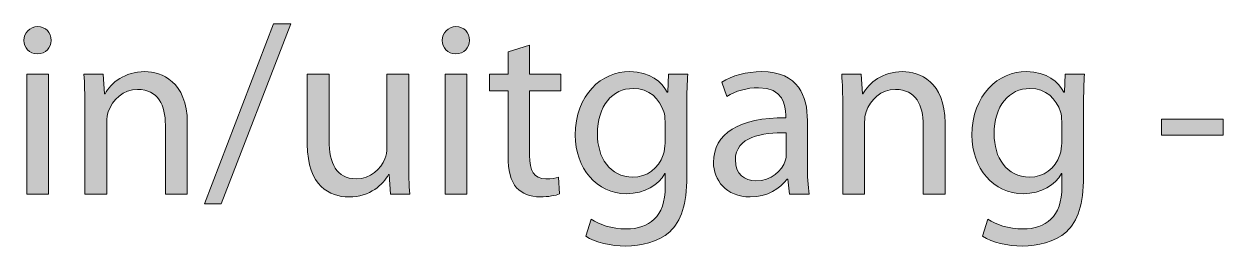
# Model space of a CAD drawing. Header units: inches. Extents: x -125.9 to -87.9, y -135.7 to -95.
# Drawn here: x -125.91 to -117.94, y -107.12 to -105.64 of the extents above; entities that cross this region are included whole.
import ezdxf

# ---------------------------------------------------------------- set-up
doc = ezdxf.new("R2010")
doc.units = ezdxf.units.IN
doc.header["$MEASUREMENT"] = 0
doc.layers.add('Layer 1', color=7, linetype='Continuous')

# ---------------------------------------------------------------- blocks, each defined once
blk = doc.blocks.new('block 6')
at = {"layer": 'Layer 1'}
h = blk.add_hatch(color=7, dxfattribs=at)
h.dxf.hatch_style = 2
edge = h.paths.add_edge_path()
edge.add_spline(control_points=[(-125.726, -105.7513), (-125.726, -105.8009), (-125.7608, -105.8406), (-125.8185, -105.8406), (-125.8716, -105.8406), (-125.9062, -105.8009), (-125.9062, -105.7513), (-125.9062, -105.7017), (-125.8698, -105.6602), (-125.8154, -105.6602), (-125.7623, -105.6602), (-125.726, -105.7), (-125.726, -105.7513)], knot_values=[0, 0, 0, 0, 1, 1, 1, 2, 2, 2, 3, 3, 3, 4, 4, 4, 4], degree=3, periodic=1)
h.paths.add_polyline_path([(-125.8879, -106.7757), (-125.8879, -105.976), (-125.7427, -105.976), (-125.7427, -106.7757)])
h = blk.add_hatch(color=7, dxfattribs=at)
h.dxf.hatch_style = 2
h.paths.add_polyline_path([(-124.7066, -106.8402), (-124.2472, -105.6421), (-124.1333, -105.6421), (-124.596, -106.8402)])
h = blk.add_hatch(color=7, dxfattribs=at)
h.dxf.hatch_style = 2
edge = h.paths.add_edge_path()
edge.add_spline(control_points=[(-122.9451, -105.7513), (-122.9451, -105.8009), (-122.9797, -105.8406), (-123.0376, -105.8406), (-123.0907, -105.8406), (-123.1253, -105.8009), (-123.1253, -105.7513), (-123.1253, -105.7017), (-123.089, -105.6602), (-123.0345, -105.6602), (-122.9815, -105.6602), (-122.9451, -105.7), (-122.9451, -105.7513)], knot_values=[0, 0, 0, 0, 1, 1, 1, 2, 2, 2, 3, 3, 3, 4, 4, 4, 4], degree=3, periodic=1)
h.paths.add_polyline_path([(-123.107, -106.7757), (-123.107, -105.976), (-122.9618, -105.976), (-122.9618, -106.7757)])
h = blk.add_hatch(color=7, dxfattribs=at)
h.dxf.hatch_style = 2
edge = h.paths.add_edge_path()
edge.add_spline(control_points=[(-122.5455, -105.7842), (-122.5455, -105.7842), (-122.5455, -105.976), (-122.5455, -105.976), (-122.5455, -105.976), (-122.3371, -105.976), (-122.3371, -105.976), (-122.3371, -105.976), (-122.3371, -106.0865), (-122.3371, -106.0865), (-122.3371, -106.0865), (-122.5455, -106.0865), (-122.5455, -106.0865), (-122.5455, -106.0865), (-122.5455, -106.5179), (-122.5455, -106.5179), (-122.5455, -106.6169), (-122.5172, -106.6731), (-122.4363, -106.6731), (-122.3967, -106.6731), (-122.3734, -106.67), (-122.352, -106.6633), (-122.352, -106.6633), (-122.3453, -106.774), (-122.3453, -106.774), (-122.3734, -106.784), (-122.4182, -106.7937), (-122.4744, -106.7937), (-122.542, -106.7937), (-122.5968, -106.7709), (-122.6314, -106.7327), (-122.6709, -106.6881), (-122.6876, -106.6169), (-122.6876, -106.5229), (-122.6876, -106.5229), (-122.6876, -106.0865), (-122.6876, -106.0865), (-122.6876, -106.0865), (-122.8115, -106.0865), (-122.8115, -106.0865), (-122.8115, -106.0865), (-122.8115, -105.976), (-122.8115, -105.976), (-122.8115, -105.976), (-122.6876, -105.976), (-122.6876, -105.976), (-122.6876, -105.976), (-122.6876, -105.8271), (-122.6876, -105.8271), (-122.6876, -105.8271), (-122.5455, -105.7842), (-122.5455, -105.7842)], knot_values=[0, 0, 0, 0, 1, 1, 1, 2, 2, 2, 3, 3, 3, 4, 4, 4, 5, 5, 5, 6, 6, 6, 7, 7, 7, 8, 8, 8, 9, 9, 9, 10, 10, 10, 11, 11, 11, 12, 12, 12, 13, 13, 13, 14, 14, 14, 15, 15, 15, 16, 16, 16, 17, 17, 17, 17], degree=3, periodic=1)
h = blk.add_hatch(color=7, dxfattribs=at)
h.dxf.hatch_style = 2
edge = h.paths.add_edge_path()
edge.add_spline(control_points=[(-125.5014, -106.1925), (-125.5014, -106.1081), (-125.5031, -106.0421), (-125.5079, -105.976), (-125.5079, -105.976), (-125.3791, -105.976), (-125.3791, -105.976), (-125.3791, -105.976), (-125.3708, -106.1081), (-125.3708, -106.1081), (-125.3708, -106.1081), (-125.3675, -106.1081), (-125.3675, -106.1081), (-125.3279, -106.0338), (-125.2354, -105.9594), (-125.1031, -105.9594), (-124.9925, -105.9594), (-124.8205, -106.0256), (-124.8205, -106.2998), (-124.8205, -106.2998), (-124.8205, -106.7757), (-124.8205, -106.7757), (-124.8205, -106.7757), (-124.966, -106.7757), (-124.966, -106.7757), (-124.966, -106.7757), (-124.966, -106.3146), (-124.966, -106.3146), (-124.966, -106.1858), (-125.0141, -106.0783), (-125.1512, -106.0783), (-125.2452, -106.0783), (-125.3197, -106.1461), (-125.3462, -106.2271), (-125.3527, -106.2452), (-125.356, -106.27), (-125.356, -106.295), (-125.356, -106.295), (-125.356, -106.7757), (-125.356, -106.7757), (-125.356, -106.7757), (-125.5014, -106.7757), (-125.5014, -106.7757), (-125.5014, -106.7757), (-125.5014, -106.1925), (-125.5014, -106.1925)], knot_values=[0, 0, 0, 0, 1, 1, 1, 2, 2, 2, 3, 3, 3, 4, 4, 4, 5, 5, 5, 6, 6, 6, 7, 7, 7, 8, 8, 8, 9, 9, 9, 10, 10, 10, 11, 11, 11, 12, 12, 12, 13, 13, 13, 14, 14, 14, 15, 15, 15, 15], degree=3, periodic=1)
h = blk.add_hatch(color=7, dxfattribs=at)
h.dxf.hatch_style = 2
edge = h.paths.add_edge_path()
edge.add_spline(control_points=[(-123.3484, -106.5558), (-123.3484, -106.6402), (-123.3468, -106.713), (-123.3417, -106.7757), (-123.3417, -106.7757), (-123.4705, -106.7757), (-123.4705, -106.7757), (-123.4705, -106.7757), (-123.4789, -106.645), (-123.4789, -106.645), (-123.4789, -106.645), (-123.4822, -106.645), (-123.4822, -106.645), (-123.5186, -106.7096), (-123.6045, -106.7937), (-123.7466, -106.7937), (-123.8722, -106.7937), (-124.0226, -106.7227), (-124.0226, -106.4436), (-124.0226, -106.4436), (-124.0226, -105.976), (-124.0226, -105.976), (-124.0226, -105.976), (-123.8772, -105.976), (-123.8772, -105.976), (-123.8772, -105.976), (-123.8772, -106.4173), (-123.8772, -106.4173), (-123.8772, -106.5692), (-123.8291, -106.6731), (-123.6987, -106.6731), (-123.6012, -106.6731), (-123.5335, -106.6054), (-123.507, -106.5394), (-123.4987, -106.5194), (-123.4938, -106.4931), (-123.4938, -106.465), (-123.4938, -106.465), (-123.4938, -105.976), (-123.4938, -105.976), (-123.4938, -105.976), (-123.3484, -105.976), (-123.3484, -105.976), (-123.3484, -105.976), (-123.3484, -106.5558), (-123.3484, -106.5558)], knot_values=[0, 0, 0, 0, 1, 1, 1, 2, 2, 2, 3, 3, 3, 4, 4, 4, 5, 5, 5, 6, 6, 6, 7, 7, 7, 8, 8, 8, 9, 9, 9, 10, 10, 10, 11, 11, 11, 12, 12, 12, 13, 13, 13, 14, 14, 14, 15, 15, 15, 15], degree=3, periodic=1)
h = blk.add_hatch(color=7, dxfattribs=at)
h.dxf.hatch_style = 2
edge = h.paths.add_edge_path()
edge.add_spline(control_points=[(-121.4996, -106.6583), (-121.4996, -106.8434), (-121.5375, -106.9542), (-121.6134, -107.0252), (-121.6928, -107.0963), (-121.8051, -107.1209), (-121.9059, -107.1209), (-122.0019, -107.1209), (-122.1076, -107.0977), (-122.172, -107.055), (-122.172, -107.055), (-122.1355, -106.9425), (-122.1355, -106.9425), (-122.0828, -106.9773), (-122.0001, -107.0069), (-121.9011, -107.0069), (-121.7523, -107.0069), (-121.6432, -106.9294), (-121.6432, -106.7261), (-121.6432, -106.7261), (-121.6432, -106.6385), (-121.6432, -106.6385), (-121.6432, -106.6385), (-121.6465, -106.6385), (-121.6465, -106.6385), (-121.6896, -106.713), (-121.7771, -106.7723), (-121.9011, -106.7723), (-122.0992, -106.7723), (-122.2415, -106.6038), (-122.2415, -106.3823), (-122.2415, -106.1115), (-122.0646, -105.9594), (-121.8796, -105.9594), (-121.7407, -105.9594), (-121.6663, -106.0304), (-121.63, -106.0965), (-121.63, -106.0965), (-121.6269, -106.0965), (-121.6269, -106.0965), (-121.6269, -106.0965), (-121.6219, -105.976), (-121.6219, -105.976), (-121.6219, -105.976), (-121.4928, -105.976), (-121.4928, -105.976), (-121.4978, -106.0321), (-121.4996, -106.0983), (-121.4996, -106.194), (-121.4996, -106.194), (-121.4996, -106.6583), (-121.4996, -106.6583)], knot_values=[0, 0, 0, 0, 1, 1, 1, 2, 2, 2, 3, 3, 3, 4, 4, 4, 5, 5, 5, 6, 6, 6, 7, 7, 7, 8, 8, 8, 9, 9, 9, 10, 10, 10, 11, 11, 11, 12, 12, 12, 13, 13, 13, 14, 14, 14, 15, 15, 15, 16, 16, 16, 17, 17, 17, 17], degree=3, periodic=1)
edge = h.paths.add_edge_path()
edge.add_spline(control_points=[(-121.6448, -106.2915), (-121.6448, -106.2667), (-121.6465, -106.2452), (-121.6532, -106.2271), (-121.6796, -106.1413), (-121.749, -106.0717), (-121.8563, -106.0717), (-121.9953, -106.0717), (-122.0942, -106.189), (-122.0942, -106.3742), (-122.0942, -106.5311), (-122.0134, -106.6617), (-121.858, -106.6617), (-121.7671, -106.6617), (-121.6863, -106.6054), (-121.6565, -106.5129), (-121.6482, -106.4882), (-121.6448, -106.4602), (-121.6448, -106.4352), (-121.6448, -106.4352), (-121.6448, -106.2915), (-121.6448, -106.2915)], knot_values=[0, 0, 0, 0, 1, 1, 1, 2, 2, 2, 3, 3, 3, 4, 4, 4, 5, 5, 5, 6, 6, 6, 7, 7, 7, 7], degree=3, periodic=1)
h = blk.add_hatch(color=7, dxfattribs=at)
h.dxf.hatch_style = 2
edge = h.paths.add_edge_path()
edge.add_spline(control_points=[(-120.6982, -106.584), (-120.6982, -106.6534), (-120.6948, -106.7211), (-120.6865, -106.7757), (-120.6865, -106.7757), (-120.8171, -106.7757), (-120.8171, -106.7757), (-120.8171, -106.7757), (-120.8285, -106.6748), (-120.8285, -106.6748), (-120.8285, -106.6748), (-120.8336, -106.6748), (-120.8336, -106.6748), (-120.8782, -106.7375), (-120.9642, -106.7937), (-121.0781, -106.7937), (-121.24, -106.7937), (-121.3227, -106.6798), (-121.3227, -106.5642), (-121.3227, -106.3708), (-121.1509, -106.2652), (-120.8419, -106.2667), (-120.8419, -106.2667), (-120.8419, -106.2502), (-120.8419, -106.2502), (-120.8419, -106.1858), (-120.86, -106.065), (-121.0236, -106.0667), (-121.0996, -106.0667), (-121.1773, -106.0883), (-121.2333, -106.1263), (-121.2333, -106.1263), (-121.2665, -106.0287), (-121.2665, -106.0287), (-121.2005, -105.9875), (-121.1029, -105.9594), (-121.0021, -105.9594), (-120.7575, -105.9594), (-120.6982, -106.1263), (-120.6982, -106.285), (-120.6982, -106.285), (-120.6982, -106.584), (-120.6982, -106.584)], knot_values=[0, 0, 0, 0, 1, 1, 1, 2, 2, 2, 3, 3, 3, 4, 4, 4, 5, 5, 5, 6, 6, 6, 7, 7, 7, 8, 8, 8, 9, 9, 9, 10, 10, 10, 11, 11, 11, 12, 12, 12, 13, 13, 13, 14, 14, 14, 14], degree=3, periodic=1)
edge = h.paths.add_edge_path()
edge.add_spline(control_points=[(-120.8386, -106.3675), (-120.9973, -106.3642), (-121.1773, -106.3923), (-121.1773, -106.5475), (-121.1773, -106.6434), (-121.1146, -106.6865), (-121.0417, -106.6865), (-120.9361, -106.6865), (-120.8682, -106.6204), (-120.8452, -106.5525), (-120.8403, -106.5361), (-120.8386, -106.5194), (-120.8386, -106.5063), (-120.8386, -106.5063), (-120.8386, -106.3675), (-120.8386, -106.3675)], knot_values=[0, 0, 0, 0, 1, 1, 1, 2, 2, 2, 3, 3, 3, 4, 4, 4, 5, 5, 5, 5], degree=3, periodic=1)
h = blk.add_hatch(color=7, dxfattribs=at)
h.dxf.hatch_style = 2
edge = h.paths.add_edge_path()
edge.add_spline(control_points=[(-120.4634, -106.1925), (-120.4634, -106.1081), (-120.4652, -106.0421), (-120.47, -105.976), (-120.47, -105.976), (-120.3411, -105.976), (-120.3411, -105.976), (-120.3411, -105.976), (-120.3329, -106.1081), (-120.3329, -106.1081), (-120.3329, -106.1081), (-120.3298, -106.1081), (-120.3298, -106.1081), (-120.2898, -106.0338), (-120.1975, -105.9594), (-120.0652, -105.9594), (-119.9544, -105.9594), (-119.7827, -106.0256), (-119.7827, -106.2998), (-119.7827, -106.2998), (-119.7827, -106.7757), (-119.7827, -106.7757), (-119.7827, -106.7757), (-119.9283, -106.7757), (-119.9283, -106.7757), (-119.9283, -106.7757), (-119.9283, -106.3146), (-119.9283, -106.3146), (-119.9283, -106.1858), (-119.9761, -106.0783), (-120.1133, -106.0783), (-120.2073, -106.0783), (-120.2817, -106.1461), (-120.3082, -106.2271), (-120.3148, -106.2452), (-120.3179, -106.27), (-120.3179, -106.295), (-120.3179, -106.295), (-120.3179, -106.7757), (-120.3179, -106.7757), (-120.3179, -106.7757), (-120.4634, -106.7757), (-120.4634, -106.7757), (-120.4634, -106.7757), (-120.4634, -106.1925), (-120.4634, -106.1925)], knot_values=[0, 0, 0, 0, 1, 1, 1, 2, 2, 2, 3, 3, 3, 4, 4, 4, 5, 5, 5, 6, 6, 6, 7, 7, 7, 8, 8, 8, 9, 9, 9, 10, 10, 10, 11, 11, 11, 12, 12, 12, 13, 13, 13, 14, 14, 14, 15, 15, 15, 15], degree=3, periodic=1)
h = blk.add_hatch(color=7, dxfattribs=at)
h.dxf.hatch_style = 2
edge = h.paths.add_edge_path()
edge.add_spline(control_points=[(-118.8623, -106.6583), (-118.8623, -106.8434), (-118.9006, -106.9542), (-118.9764, -107.0252), (-119.0558, -107.0963), (-119.1679, -107.1209), (-119.2689, -107.1209), (-119.3646, -107.1209), (-119.4704, -107.0977), (-119.5348, -107.055), (-119.5348, -107.055), (-119.4985, -106.9425), (-119.4985, -106.9425), (-119.4456, -106.9773), (-119.3629, -107.0069), (-119.2637, -107.0069), (-119.115, -107.0069), (-119.0062, -106.9294), (-119.0062, -106.7261), (-119.0062, -106.7261), (-119.0062, -106.6385), (-119.0062, -106.6385), (-119.0062, -106.6385), (-119.0093, -106.6385), (-119.0093, -106.6385), (-119.0522, -106.713), (-119.1398, -106.7723), (-119.2637, -106.7723), (-119.4621, -106.7723), (-119.6042, -106.6038), (-119.6042, -106.3823), (-119.6042, -106.1115), (-119.4275, -105.9594), (-119.2423, -105.9594), (-119.1035, -105.9594), (-119.0293, -106.0304), (-118.9929, -106.0965), (-118.9929, -106.0965), (-118.9895, -106.0965), (-118.9895, -106.0965), (-118.9895, -106.0965), (-118.9846, -105.976), (-118.9846, -105.976), (-118.9846, -105.976), (-118.8558, -105.976), (-118.8558, -105.976), (-118.8606, -106.0321), (-118.8623, -106.0983), (-118.8623, -106.194), (-118.8623, -106.194), (-118.8623, -106.6583), (-118.8623, -106.6583)], knot_values=[0, 0, 0, 0, 1, 1, 1, 2, 2, 2, 3, 3, 3, 4, 4, 4, 5, 5, 5, 6, 6, 6, 7, 7, 7, 8, 8, 8, 9, 9, 9, 10, 10, 10, 11, 11, 11, 12, 12, 12, 13, 13, 13, 14, 14, 14, 15, 15, 15, 16, 16, 16, 17, 17, 17, 17], degree=3, periodic=1)
edge = h.paths.add_edge_path()
edge.add_spline(control_points=[(-119.0079, -106.2915), (-119.0079, -106.2667), (-119.0093, -106.2452), (-119.016, -106.2271), (-119.0425, -106.1413), (-119.1118, -106.0717), (-119.2193, -106.0717), (-119.3581, -106.0717), (-119.4571, -106.189), (-119.4571, -106.3742), (-119.4571, -106.5311), (-119.3762, -106.6617), (-119.2208, -106.6617), (-119.13, -106.6617), (-119.0491, -106.6054), (-119.0193, -106.5129), (-119.011, -106.4882), (-119.0079, -106.4602), (-119.0079, -106.4352), (-119.0079, -106.4352), (-119.0079, -106.2915), (-119.0079, -106.2915)], knot_values=[0, 0, 0, 0, 1, 1, 1, 2, 2, 2, 3, 3, 3, 4, 4, 4, 5, 5, 5, 6, 6, 6, 7, 7, 7, 7], degree=3, periodic=1)
h = blk.add_hatch(color=7, dxfattribs=at)
h.dxf.hatch_style = 2
h.paths.add_polyline_path([(-117.9354, -106.2765), (-117.9354, -106.3823), (-118.3435, -106.3823), (-118.3435, -106.2765)])
at = {"layer": 'Layer 1', "lineweight": 0}
for points in [[(-124.7066, -106.8402), (-124.2472, -105.6421), (-124.1333, -105.6421), (-124.596, -106.8402), (-124.7066, -106.8402)], [(-125.8879, -106.7757), (-125.8879, -105.976), (-125.7427, -105.976), (-125.7427, -106.7757), (-125.8879, -106.7757)], [(-123.107, -106.7757), (-123.107, -105.976), (-122.9618, -105.976), (-122.9618, -106.7757), (-123.107, -106.7757)], [(-117.9354, -106.2765), (-117.9354, -106.3823), (-118.3435, -106.3823), (-118.3435, -106.2765), (-117.9354, -106.2765)]]:
    blk.add_lwpolyline(points, dxfattribs=at)
for points, knots in [([(-125.726, -105.7513), (-125.726, -105.8009), (-125.7608, -105.8406), (-125.8185, -105.8406), (-125.8716, -105.8406), (-125.9062, -105.8009), (-125.9062, -105.7513), (-125.9062, -105.7017), (-125.8698, -105.6602), (-125.8154, -105.6602), (-125.7623, -105.6602), (-125.726, -105.7), (-125.726, -105.7513)], [0, 0, 0, 0, 1, 1, 1, 2, 2, 2, 3, 3, 3, 4, 4, 4, 4]), ([(-122.9451, -105.7513), (-122.9451, -105.8009), (-122.9797, -105.8406), (-123.0376, -105.8406), (-123.0907, -105.8406), (-123.1253, -105.8009), (-123.1253, -105.7513), (-123.1253, -105.7017), (-123.089, -105.6602), (-123.0345, -105.6602), (-122.9815, -105.6602), (-122.9451, -105.7), (-122.9451, -105.7513)], [0, 0, 0, 0, 1, 1, 1, 2, 2, 2, 3, 3, 3, 4, 4, 4, 4]), ([(-122.5455, -105.7842), (-122.5455, -105.7842), (-122.5455, -105.976), (-122.5455, -105.976), (-122.5455, -105.976), (-122.3371, -105.976), (-122.3371, -105.976), (-122.3371, -105.976), (-122.3371, -106.0865), (-122.3371, -106.0865), (-122.3371, -106.0865), (-122.5455, -106.0865), (-122.5455, -106.0865), (-122.5455, -106.0865), (-122.5455, -106.5179), (-122.5455, -106.5179), (-122.5455, -106.6169), (-122.5172, -106.6731), (-122.4363, -106.6731), (-122.3967, -106.6731), (-122.3734, -106.67), (-122.352, -106.6633), (-122.352, -106.6633), (-122.3453, -106.774), (-122.3453, -106.774), (-122.3734, -106.784), (-122.4182, -106.7937), (-122.4744, -106.7937), (-122.542, -106.7937), (-122.5968, -106.7709), (-122.6314, -106.7327), (-122.6709, -106.6881), (-122.6876, -106.6169), (-122.6876, -106.5229), (-122.6876, -106.5229), (-122.6876, -106.0865), (-122.6876, -106.0865), (-122.6876, -106.0865), (-122.8115, -106.0865), (-122.8115, -106.0865), (-122.8115, -106.0865), (-122.8115, -105.976), (-122.8115, -105.976), (-122.8115, -105.976), (-122.6876, -105.976), (-122.6876, -105.976), (-122.6876, -105.976), (-122.6876, -105.8271), (-122.6876, -105.8271), (-122.6876, -105.8271), (-122.5455, -105.7842), (-122.5455, -105.7842)], [0, 0, 0, 0, 1, 1, 1, 2, 2, 2, 3, 3, 3, 4, 4, 4, 5, 5, 5, 6, 6, 6, 7, 7, 7, 8, 8, 8, 9, 9, 9, 10, 10, 10, 11, 11, 11, 12, 12, 12, 13, 13, 13, 14, 14, 14, 15, 15, 15, 16, 16, 16, 17, 17, 17, 17]), ([(-125.5014, -106.1925), (-125.5014, -106.1081), (-125.5031, -106.0421), (-125.5079, -105.976), (-125.5079, -105.976), (-125.3791, -105.976), (-125.3791, -105.976), (-125.3791, -105.976), (-125.3708, -106.1081), (-125.3708, -106.1081), (-125.3708, -106.1081), (-125.3675, -106.1081), (-125.3675, -106.1081), (-125.3279, -106.0338), (-125.2354, -105.9594), (-125.1031, -105.9594), (-124.9925, -105.9594), (-124.8205, -106.0256), (-124.8205, -106.2998), (-124.8205, -106.2998), (-124.8205, -106.7757), (-124.8205, -106.7757), (-124.8205, -106.7757), (-124.966, -106.7757), (-124.966, -106.7757), (-124.966, -106.7757), (-124.966, -106.3146), (-124.966, -106.3146), (-124.966, -106.1858), (-125.0141, -106.0783), (-125.1512, -106.0783), (-125.2452, -106.0783), (-125.3197, -106.1461), (-125.3462, -106.2271), (-125.3527, -106.2452), (-125.356, -106.27), (-125.356, -106.295), (-125.356, -106.295), (-125.356, -106.7757), (-125.356, -106.7757), (-125.356, -106.7757), (-125.5014, -106.7757), (-125.5014, -106.7757), (-125.5014, -106.7757), (-125.5014, -106.1925), (-125.5014, -106.1925)], [0, 0, 0, 0, 1, 1, 1, 2, 2, 2, 3, 3, 3, 4, 4, 4, 5, 5, 5, 6, 6, 6, 7, 7, 7, 8, 8, 8, 9, 9, 9, 10, 10, 10, 11, 11, 11, 12, 12, 12, 13, 13, 13, 14, 14, 14, 15, 15, 15, 15]), ([(-123.3484, -106.5558), (-123.3484, -106.6402), (-123.3468, -106.713), (-123.3417, -106.7757), (-123.3417, -106.7757), (-123.4705, -106.7757), (-123.4705, -106.7757), (-123.4705, -106.7757), (-123.4789, -106.645), (-123.4789, -106.645), (-123.4789, -106.645), (-123.4822, -106.645), (-123.4822, -106.645), (-123.5186, -106.7096), (-123.6045, -106.7937), (-123.7466, -106.7937), (-123.8722, -106.7937), (-124.0226, -106.7227), (-124.0226, -106.4436), (-124.0226, -106.4436), (-124.0226, -105.976), (-124.0226, -105.976), (-124.0226, -105.976), (-123.8772, -105.976), (-123.8772, -105.976), (-123.8772, -105.976), (-123.8772, -106.4173), (-123.8772, -106.4173), (-123.8772, -106.5692), (-123.8291, -106.6731), (-123.6987, -106.6731), (-123.6012, -106.6731), (-123.5335, -106.6054), (-123.507, -106.5394), (-123.4987, -106.5194), (-123.4938, -106.4931), (-123.4938, -106.465), (-123.4938, -106.465), (-123.4938, -105.976), (-123.4938, -105.976), (-123.4938, -105.976), (-123.3484, -105.976), (-123.3484, -105.976), (-123.3484, -105.976), (-123.3484, -106.5558), (-123.3484, -106.5558)], [0, 0, 0, 0, 1, 1, 1, 2, 2, 2, 3, 3, 3, 4, 4, 4, 5, 5, 5, 6, 6, 6, 7, 7, 7, 8, 8, 8, 9, 9, 9, 10, 10, 10, 11, 11, 11, 12, 12, 12, 13, 13, 13, 14, 14, 14, 15, 15, 15, 15]), ([(-121.4996, -106.6583), (-121.4996, -106.8434), (-121.5375, -106.9542), (-121.6134, -107.0252), (-121.6928, -107.0963), (-121.8051, -107.1209), (-121.9059, -107.1209), (-122.0019, -107.1209), (-122.1076, -107.0977), (-122.172, -107.055), (-122.172, -107.055), (-122.1355, -106.9425), (-122.1355, -106.9425), (-122.0828, -106.9773), (-122.0001, -107.0069), (-121.9011, -107.0069), (-121.7523, -107.0069), (-121.6432, -106.9294), (-121.6432, -106.7261), (-121.6432, -106.7261), (-121.6432, -106.6385), (-121.6432, -106.6385), (-121.6432, -106.6385), (-121.6465, -106.6385), (-121.6465, -106.6385), (-121.6896, -106.713), (-121.7771, -106.7723), (-121.9011, -106.7723), (-122.0992, -106.7723), (-122.2415, -106.6038), (-122.2415, -106.3823), (-122.2415, -106.1115), (-122.0646, -105.9594), (-121.8796, -105.9594), (-121.7407, -105.9594), (-121.6663, -106.0304), (-121.63, -106.0965), (-121.63, -106.0965), (-121.6269, -106.0965), (-121.6269, -106.0965), (-121.6269, -106.0965), (-121.6219, -105.976), (-121.6219, -105.976), (-121.6219, -105.976), (-121.4928, -105.976), (-121.4928, -105.976), (-121.4978, -106.0321), (-121.4996, -106.0983), (-121.4996, -106.194), (-121.4996, -106.194), (-121.4996, -106.6583), (-121.4996, -106.6583)], [0, 0, 0, 0, 1, 1, 1, 2, 2, 2, 3, 3, 3, 4, 4, 4, 5, 5, 5, 6, 6, 6, 7, 7, 7, 8, 8, 8, 9, 9, 9, 10, 10, 10, 11, 11, 11, 12, 12, 12, 13, 13, 13, 14, 14, 14, 15, 15, 15, 16, 16, 16, 17, 17, 17, 17]), ([(-120.6982, -106.584), (-120.6982, -106.6534), (-120.6948, -106.7211), (-120.6865, -106.7757), (-120.6865, -106.7757), (-120.8171, -106.7757), (-120.8171, -106.7757), (-120.8171, -106.7757), (-120.8285, -106.6748), (-120.8285, -106.6748), (-120.8285, -106.6748), (-120.8336, -106.6748), (-120.8336, -106.6748), (-120.8782, -106.7375), (-120.9642, -106.7937), (-121.0781, -106.7937), (-121.24, -106.7937), (-121.3227, -106.6798), (-121.3227, -106.5642), (-121.3227, -106.3708), (-121.1509, -106.2652), (-120.8419, -106.2667), (-120.8419, -106.2667), (-120.8419, -106.2502), (-120.8419, -106.2502), (-120.8419, -106.1858), (-120.86, -106.065), (-121.0236, -106.0667), (-121.0996, -106.0667), (-121.1773, -106.0883), (-121.2333, -106.1263), (-121.2333, -106.1263), (-121.2665, -106.0287), (-121.2665, -106.0287), (-121.2005, -105.9875), (-121.1029, -105.9594), (-121.0021, -105.9594), (-120.7575, -105.9594), (-120.6982, -106.1263), (-120.6982, -106.285), (-120.6982, -106.285), (-120.6982, -106.584), (-120.6982, -106.584)], [0, 0, 0, 0, 1, 1, 1, 2, 2, 2, 3, 3, 3, 4, 4, 4, 5, 5, 5, 6, 6, 6, 7, 7, 7, 8, 8, 8, 9, 9, 9, 10, 10, 10, 11, 11, 11, 12, 12, 12, 13, 13, 13, 14, 14, 14, 14]), ([(-120.4634, -106.1925), (-120.4634, -106.1081), (-120.4652, -106.0421), (-120.47, -105.976), (-120.47, -105.976), (-120.3411, -105.976), (-120.3411, -105.976), (-120.3411, -105.976), (-120.3329, -106.1081), (-120.3329, -106.1081), (-120.3329, -106.1081), (-120.3298, -106.1081), (-120.3298, -106.1081), (-120.2898, -106.0338), (-120.1975, -105.9594), (-120.0652, -105.9594), (-119.9544, -105.9594), (-119.7827, -106.0256), (-119.7827, -106.2998), (-119.7827, -106.2998), (-119.7827, -106.7757), (-119.7827, -106.7757), (-119.7827, -106.7757), (-119.9283, -106.7757), (-119.9283, -106.7757), (-119.9283, -106.7757), (-119.9283, -106.3146), (-119.9283, -106.3146), (-119.9283, -106.1858), (-119.9761, -106.0783), (-120.1133, -106.0783), (-120.2073, -106.0783), (-120.2817, -106.1461), (-120.3082, -106.2271), (-120.3148, -106.2452), (-120.3179, -106.27), (-120.3179, -106.295), (-120.3179, -106.295), (-120.3179, -106.7757), (-120.3179, -106.7757), (-120.3179, -106.7757), (-120.4634, -106.7757), (-120.4634, -106.7757), (-120.4634, -106.7757), (-120.4634, -106.1925), (-120.4634, -106.1925)], [0, 0, 0, 0, 1, 1, 1, 2, 2, 2, 3, 3, 3, 4, 4, 4, 5, 5, 5, 6, 6, 6, 7, 7, 7, 8, 8, 8, 9, 9, 9, 10, 10, 10, 11, 11, 11, 12, 12, 12, 13, 13, 13, 14, 14, 14, 15, 15, 15, 15]), ([(-118.8623, -106.6583), (-118.8623, -106.8434), (-118.9006, -106.9542), (-118.9764, -107.0252), (-119.0558, -107.0963), (-119.1679, -107.1209), (-119.2689, -107.1209), (-119.3646, -107.1209), (-119.4704, -107.0977), (-119.5348, -107.055), (-119.5348, -107.055), (-119.4985, -106.9425), (-119.4985, -106.9425), (-119.4456, -106.9773), (-119.3629, -107.0069), (-119.2637, -107.0069), (-119.115, -107.0069), (-119.0062, -106.9294), (-119.0062, -106.7261), (-119.0062, -106.7261), (-119.0062, -106.6385), (-119.0062, -106.6385), (-119.0062, -106.6385), (-119.0093, -106.6385), (-119.0093, -106.6385), (-119.0522, -106.713), (-119.1398, -106.7723), (-119.2637, -106.7723), (-119.4621, -106.7723), (-119.6042, -106.6038), (-119.6042, -106.3823), (-119.6042, -106.1115), (-119.4275, -105.9594), (-119.2423, -105.9594), (-119.1035, -105.9594), (-119.0293, -106.0304), (-118.9929, -106.0965), (-118.9929, -106.0965), (-118.9895, -106.0965), (-118.9895, -106.0965), (-118.9895, -106.0965), (-118.9846, -105.976), (-118.9846, -105.976), (-118.9846, -105.976), (-118.8558, -105.976), (-118.8558, -105.976), (-118.8606, -106.0321), (-118.8623, -106.0983), (-118.8623, -106.194), (-118.8623, -106.194), (-118.8623, -106.6583), (-118.8623, -106.6583)], [0, 0, 0, 0, 1, 1, 1, 2, 2, 2, 3, 3, 3, 4, 4, 4, 5, 5, 5, 6, 6, 6, 7, 7, 7, 8, 8, 8, 9, 9, 9, 10, 10, 10, 11, 11, 11, 12, 12, 12, 13, 13, 13, 14, 14, 14, 15, 15, 15, 16, 16, 16, 17, 17, 17, 17]), ([(-121.6448, -106.2915), (-121.6448, -106.2667), (-121.6465, -106.2452), (-121.6532, -106.2271), (-121.6796, -106.1413), (-121.749, -106.0717), (-121.8563, -106.0717), (-121.9953, -106.0717), (-122.0942, -106.189), (-122.0942, -106.3742), (-122.0942, -106.5311), (-122.0134, -106.6617), (-121.858, -106.6617), (-121.7671, -106.6617), (-121.6863, -106.6054), (-121.6565, -106.5129), (-121.6482, -106.4882), (-121.6448, -106.4602), (-121.6448, -106.4352), (-121.6448, -106.4352), (-121.6448, -106.2915), (-121.6448, -106.2915)], [0, 0, 0, 0, 1, 1, 1, 2, 2, 2, 3, 3, 3, 4, 4, 4, 5, 5, 5, 6, 6, 6, 7, 7, 7, 7]), ([(-119.0079, -106.2915), (-119.0079, -106.2667), (-119.0093, -106.2452), (-119.016, -106.2271), (-119.0425, -106.1413), (-119.1118, -106.0717), (-119.2193, -106.0717), (-119.3581, -106.0717), (-119.4571, -106.189), (-119.4571, -106.3742), (-119.4571, -106.5311), (-119.3762, -106.6617), (-119.2208, -106.6617), (-119.13, -106.6617), (-119.0491, -106.6054), (-119.0193, -106.5129), (-119.011, -106.4882), (-119.0079, -106.4602), (-119.0079, -106.4352), (-119.0079, -106.4352), (-119.0079, -106.2915), (-119.0079, -106.2915)], [0, 0, 0, 0, 1, 1, 1, 2, 2, 2, 3, 3, 3, 4, 4, 4, 5, 5, 5, 6, 6, 6, 7, 7, 7, 7]), ([(-120.8386, -106.3675), (-120.9973, -106.3642), (-121.1773, -106.3923), (-121.1773, -106.5475), (-121.1773, -106.6434), (-121.1146, -106.6865), (-121.0417, -106.6865), (-120.9361, -106.6865), (-120.8682, -106.6204), (-120.8452, -106.5525), (-120.8403, -106.5361), (-120.8386, -106.5194), (-120.8386, -106.5063), (-120.8386, -106.5063), (-120.8386, -106.3675), (-120.8386, -106.3675)], [0, 0, 0, 0, 1, 1, 1, 2, 2, 2, 3, 3, 3, 4, 4, 4, 5, 5, 5, 5])]:
    blk.add_open_spline(points, degree=3, knots=knots, dxfattribs=at)
blk = doc.blocks.new('block 2')
at = {"layer": 'Layer 1'}
blk.add_blockref('block 6', (0, 0), dxfattribs=at)

msp = doc.modelspace()

# ---------------------------------------------------------------- block references
at = {"layer": 'Layer 1'}
msp.add_blockref('block 2', (0, 0), dxfattribs=at)

doc.saveas('drawing.dxf')
